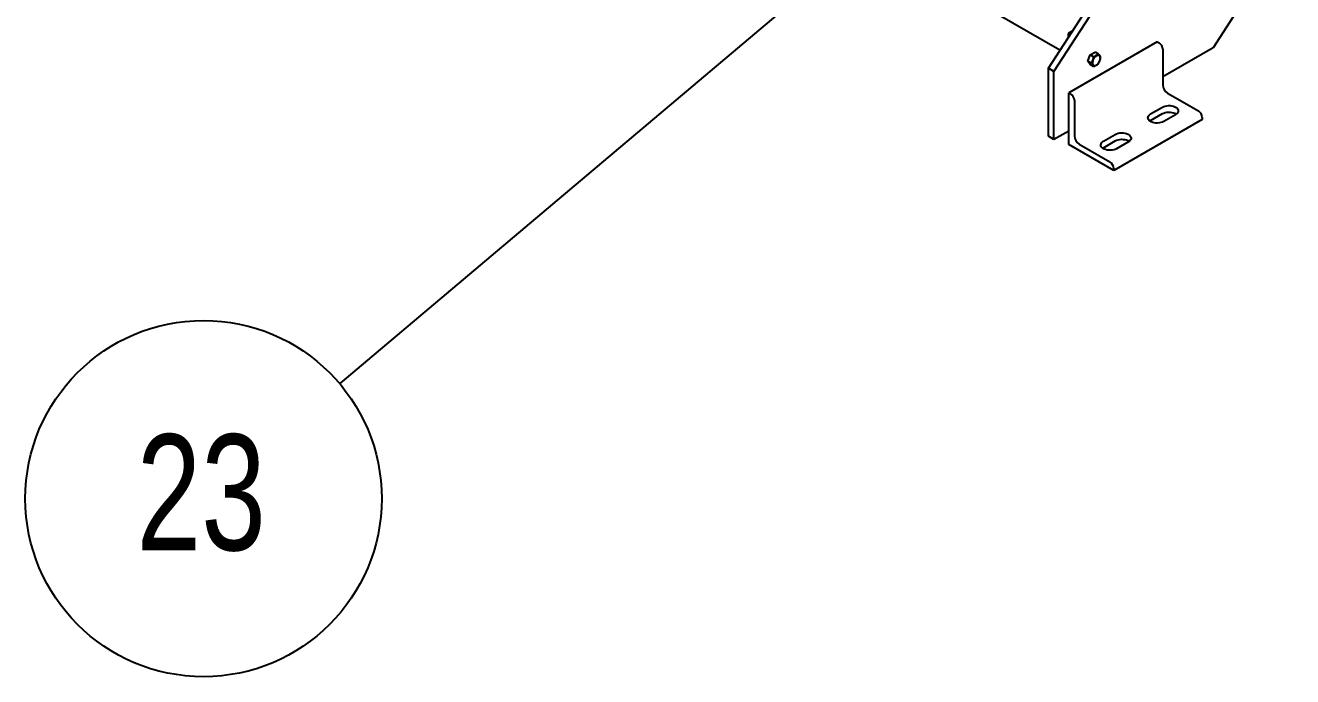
# Model space of a CAD drawing. Header units: millimetres. Extents: x 1293 to 41893, y 1011 to 26911.
# Drawn here: x 4447 to 5460, y 17942 to 18463 of the extents above; entities that cross this region are included whole.
import ezdxf

# ---------------------------------------------------------------- set-up
doc = ezdxf.new("R2010")
doc.units = ezdxf.units.MM
doc.header["$LTSCALE"] = 50
doc.layers.add('CAPA_1', color=7, linetype='Continuous')
doc.styles.add('SLDTEXTSTYLE0', font='TXT', dxfattribs={"width": 0.75})
doc.dimstyles.new('SLDDIMSTYLE3', dxfattribs={"dimtxt": 0.18, "dimasz": 100, "dimexe": 0, "dimexo": 0.0625, "dimgap": 0, "dimtad": 0, "dimtih": 1, "dimtoh": 1, "dimdec": 0, "dimrnd": 1e-09, "dimzin": 0, "dimdsep": 46, "dimtxsty": 'Standard', "dimsah": 1, "dimcen": 0.09, "dimadec": 0, "dimazin": 0, "dimtfac": 100, "dimtdec": 0, "dimtofl": 0, "dimtmove": 0, "dimatfit": 3, "dimfxl": 1, "dimfrac": 2, "dimtolj": 1, "dimtzin": 0, "dimarcsym": 0})

# ---------------------------------------------------------------- blocks, each defined once
blk = doc.blocks.new('SW_NOTE_0_5')
at = {"layer": 'CAPA_1', "color": 0}
blk.add_circle((-108.9, -91.9), 142.4, dxfattribs=at)
at = {"layer": 'CAPA_1', "color": 0, "insert": (-110.7, -40.6), "char_height": 92.6, "attachment_point": 2, "style": 'SLDTEXTSTYLE0'}
blk.add_mtext('23', dxfattribs=at)

msp = doc.modelspace()

# ---------------------------------------------------------------- linework, layer by layer
at = {"color": 7, "linetype": 'Continuous', "lineweight": 25}
for p, q in [((6659.8213536, 20398.7013351), (5396.1606779, 18444.7672848)), ((5264.5065417, 18428.3852154), (5432.4829393, 18688.1185515)), ((5268.9966697, 18425.7931196), (5426.3094474, 18669.037844)), ((5273.7706089, 18442.7097701), (4924.198422, 18644.5134981)), ((5283.6358838, 18458.0165821), (5280.4152481, 18456.1573487)), ((5281.9143145, 18455.2919561), (5280.4152481, 18456.1573487)), ((5280.4152481, 18456.1573487), (5280.4152481, 18452.9840367)), ((5351.4924609, 18449.5739344), (5280.7817827, 18408.7535288)), ((5351.4924609, 18449.5739344), (5352.991565, 18448.7085201)), ((5396.1606779, 18444.7672848), (5355.9825889, 18421.5729678)), ((5355.9825889, 18443.5279146), (5355.9825889, 18415.0074614)), ((5295.9839047, 18434.0385829), (5297.9281872, 18439.0497689)), ((5298.5763692, 18432.541985), (5295.9839047, 18434.0385829)), ((5297.9281872, 18431.2722176), (5295.9839047, 18434.0385829)), ((5297.9281872, 18439.0497689), (5301.8167522, 18441.2945896)), ((5300.5206517, 18437.553171), (5297.9281872, 18439.0497689)), ((5304.4092166, 18439.7979918), (5301.8167522, 18441.2945896)), ((5268.9966697, 18425.7931196), (5264.5065417, 18428.3852154)), ((5264.5065417, 18373.9491613), (5264.5065417, 18428.3852154)), ((5268.9966697, 18371.3570655), (5268.9966697, 18425.7931196)), ((5300.5206517, 18429.7756198), (5297.9281872, 18431.2722176)), ((5280.7817827, 18408.7535288), (5282.2808868, 18407.8881145)), ((5280.7817827, 18367.2732556), (5280.7817827, 18408.7535288)), ((5285.2719108, 18402.707509), (5285.2719108, 18374.1870558)), ((5359.7243623, 18408.5265198), (5384.4224614, 18394.2686107)), ((5346.2539781, 18391.8105637), (5355.6820685, 18397.2532845)), ((5346.2539781, 18386.6255296), (5355.6820685, 18392.0682503)), ((5387.4134853, 18387.3568952), (5316.7028072, 18346.5364896)), ((5345.6004664, 18386.1939349), (5346.2539781, 18386.6255296)), ((5366.159034, 18391.205061), (5356.7309436, 18385.7623403)), ((5387.4134853, 18389.0880052), (5387.4134853, 18387.3568952)), ((5268.9966697, 18371.3570655), (5264.5065417, 18373.9491613)), ((5280.7817827, 18378.1604664), (5268.9966697, 18371.3570655)), ((5308.5416165, 18370.0396807), (5317.9697069, 18375.4824015)), ((5316.7028072, 18346.5364896), (5280.7817827, 18367.2732556)), ((5289.0136842, 18367.7061142), (5313.7117833, 18353.4482051)), ((5307.8881048, 18364.4230519), (5308.5416165, 18364.8546466)), ((5308.5416165, 18364.8546466), (5317.9697069, 18370.2973673)), ((5328.4466724, 18369.434178), (5319.0185819, 18363.9914573)), ((5316.7028072, 18348.2675996), (5316.7028072, 18346.5364896))]:
    msp.add_line(p, q, dxfattribs=at)
at = {"color": 7, "linetype": 'Continuous', "lineweight": 25, "flags": 128}
for points in [[(5302.8658884, 18438.2437591), (5302.1292801, 18437.7191024), (5301.4323826, 18437.0238864), (5300.8127657, 18436.1955905), (5300.3038333, 18435.2788682), (5299.9330218, 18434.3231402), (5299.720322, 18433.3799303), (5299.6772005, 18432.5000869), (5299.8059819, 18431.7310428), (5300.0997237, 18431.1142572), (5300.5425902, 18430.6829814), (5301.1107063, 18430.4604653), (5301.7734447, 18430.458705), (5302.495077, 18430.6777953), (5303.2366998, 18431.1059251), (5303.9583321, 18431.7200137), (5304.6210705, 18432.4869555), (5305.1891866, 18433.3654044), (5305.6320531, 18434.308003), (5305.9257949, 18435.2639356), (5306.0545763, 18436.1816676), (5306.0114548, 18437.0117239), (5305.798755, 18437.7093559), (5305.4279435, 18438.236954), (5304.919011, 18438.5660754), (5304.2993942, 18438.678977), (5303.6024967, 18438.5695722), (5302.8658884, 18438.2437591)], [(5355.6820685, 18397.2532845), (5356.7338323, 18397.7574723), (5357.9281698, 18398.1415081), (5359.2244093, 18398.392314), (5360.5784088, 18398.5013492), (5361.9440596, 18398.4649004), (5363.274856, 18398.2842091), (5364.5254795, 18397.9654284), (5365.6533414, 18397.519414), (5366.6200338, 18396.9613543), (5367.3926372, 18396.3102535), (5367.9448414, 18395.588284), (5368.2578419, 18394.8200315), (5368.3209797, 18394.0316581), (5368.1321049, 18393.2500108), (5367.6976492, 18392.5017077), (5367.0324076, 18391.8122313), (5366.159034, 18391.205061)], [(5355.6820685, 18392.0682503), (5356.7338323, 18392.5724381), (5357.9281698, 18392.9564739), (5359.2244093, 18393.2072799), (5360.5784088, 18393.316315), (5361.9440596, 18393.2798663), (5363.274856, 18393.099175), (5364.5254795, 18392.7803942), (5365.6533414, 18392.3343798), (5366.6200338, 18391.7763201), (5366.8125457, 18391.6366557)], [(5356.7309436, 18385.7623403), (5355.6791798, 18385.2581525), (5354.4848423, 18384.8741166), (5353.1886029, 18384.6233107), (5351.8346033, 18384.5142756), (5350.4689525, 18384.5507243), (5349.1381561, 18384.7314156), (5347.8875327, 18385.0501963), (5346.7596708, 18385.4962108), (5345.7929784, 18386.0542704), (5345.020375, 18386.7053713), (5344.4681707, 18387.4273408), (5344.1551703, 18388.1955932), (5344.0920324, 18388.9839666), (5344.2809073, 18389.7656139), (5344.715363, 18390.513917), (5345.3806046, 18391.2033934), (5346.2539781, 18391.8105637)], [(5317.9697069, 18375.4824015), (5319.0214707, 18375.9865893), (5320.2158082, 18376.3706251), (5321.5120476, 18376.621431), (5322.8660472, 18376.7304662), (5324.2316979, 18376.6940175), (5325.5624944, 18376.5133261), (5326.8131178, 18376.1945454), (5327.9409797, 18375.748531), (5328.9076721, 18375.1904713), (5329.6802755, 18374.5393705), (5330.2324797, 18373.817401), (5330.5454802, 18373.0491485), (5330.6086181, 18372.2607751), (5330.4197432, 18371.4791278), (5329.9852875, 18370.7308247), (5329.3200459, 18370.0413484), (5328.4466724, 18369.434178)], [(5319.0185819, 18363.9914573), (5317.9668181, 18363.4872695), (5316.7724806, 18363.1032337), (5315.4762412, 18362.8524277), (5314.1222417, 18362.7433926), (5312.7565909, 18362.7798413), (5311.4257944, 18362.9605326), (5310.175171, 18363.2793134), (5309.0473091, 18363.7253278), (5308.0806167, 18364.2833875), (5307.3080133, 18364.9344883), (5306.7558091, 18365.6564578), (5306.4428086, 18366.4247102), (5306.3796707, 18367.2130836), (5306.5685456, 18367.9947309), (5307.0030013, 18368.7430341), (5307.6682429, 18369.4325104), (5308.5416165, 18370.0396807)], [(5317.9697069, 18370.2973673), (5319.0214707, 18370.8015551), (5320.2158082, 18371.1855909), (5321.5120476, 18371.4363969), (5322.8660472, 18371.545432), (5324.2316979, 18371.5089833), (5325.5624944, 18371.328292), (5326.8131178, 18371.0095113), (5327.9409797, 18370.5634968), (5328.9076721, 18370.0054372), (5329.100184, 18369.8657727)]]:
    msp.add_lwpolyline(points, dxfattribs=at)
at = {"color": 7, "linetype": 'Continuous', "lineweight": 25}
for centre, radius, start, end in [((5349.4887067, 18443.2324069), 6.5006024, 2.6054784856, 57.39452166), ((5364.1064408, 18415.3771417), 8.1322588, 182.6054784857, 237.39452166), ((5278.7780286, 18402.4120013), 6.5006024, 2.6054784856, 57.39452166), ((5380.9196031, 18388.7924975), 6.5006024, 2.6054784856, 57.39452166), ((5293.3957627, 18374.5567361), 8.1322588, 182.6054784857, 237.39452166), ((5310.208925, 18347.972092), 6.5006024, 2.6054784857, 57.39452166)]:
    msp.add_arc(centre, radius, start, end, dxfattribs=at)
for points, knots in [([(5300.5206517, 18437.553171), (5300.4382057, 18437.0687314), (5300.271526, 18436.0893475), (5299.7065243, 18434.3280184), (5299.0139831, 18433.2335654), (5298.5763692, 18432.541985)], [0, 0, 0, 0, 0.2648633469, 0.5354700776, 1, 1, 1, 1]), ([(5298.5763692, 18432.541985), (5298.8312215, 18432.2522635), (5299.3464523, 18431.6665382), (5300.1048781, 18430.6692075), (5300.3596575, 18430.1216311), (5300.5206517, 18429.7756198)], [0, 0, 0, 0, 0.2648633469, 0.5354700776, 1, 1, 1, 1]), ([(5304.4092166, 18439.7979918), (5304.2877676, 18439.6754089), (5303.9359883, 18439.3203453), (5303.237998, 18438.7657303), (5302.0894454, 18438.101238), (5301.1009714, 18437.755909), (5300.5206517, 18437.553171)], [0, 0, 0, 0, 0.1315464599, 0.3810267709, 0.6366091688, 1, 1, 1, 1]), ([(5306.3534991, 18437.0316265), (5306.2710532, 18437.2218199), (5306.1043735, 18437.606331), (5305.5393717, 18438.4920003), (5304.8468306, 18439.2922912), (5304.4092166, 18439.7979918)], [0, 0, 0, 0, 0.2648633469, 0.5354700776, 1, 1, 1, 1]), ([(5304.4092166, 18432.0204405), (5304.6640689, 18432.4053521), (5305.1792998, 18433.1835217), (5305.9377255, 18434.8331895), (5306.192505, 18436.1803568), (5306.3534991, 18437.0316265)], [0, 0, 0, 0, 0.2648633469, 0.5354700776, 1, 1, 1, 1]), ([(5300.5206517, 18429.7756198), (5301.1009813, 18429.9783536), (5302.0792385, 18430.3201005), (5303.2301681, 18430.982773), (5303.9300742, 18431.5368279), (5304.2877691, 18431.8978599), (5304.4092166, 18432.0204405)], [0, 0, 0, 0, 0.3633893563, 0.612562675, 0.868454074, 1, 1, 1, 1])]:
    msp.add_open_spline(points, degree=3, knots=knots, dxfattribs=at)

# ---------------------------------------------------------------- block references
at = {"layer": 'CAPA_1'}
msp.add_blockref('SW_NOTE_0_5', (4698.2370251, 18176.2091558), dxfattribs=at)

# ---------------------------------------------------------------- leaders
msp.add_leader([(5155.3168626, 18561.9301632), (4698.2370251, 18176.2091558)], dimstyle='SLDDIMSTYLE3', dxfattribs=at)

doc.saveas('drawing.dxf')
